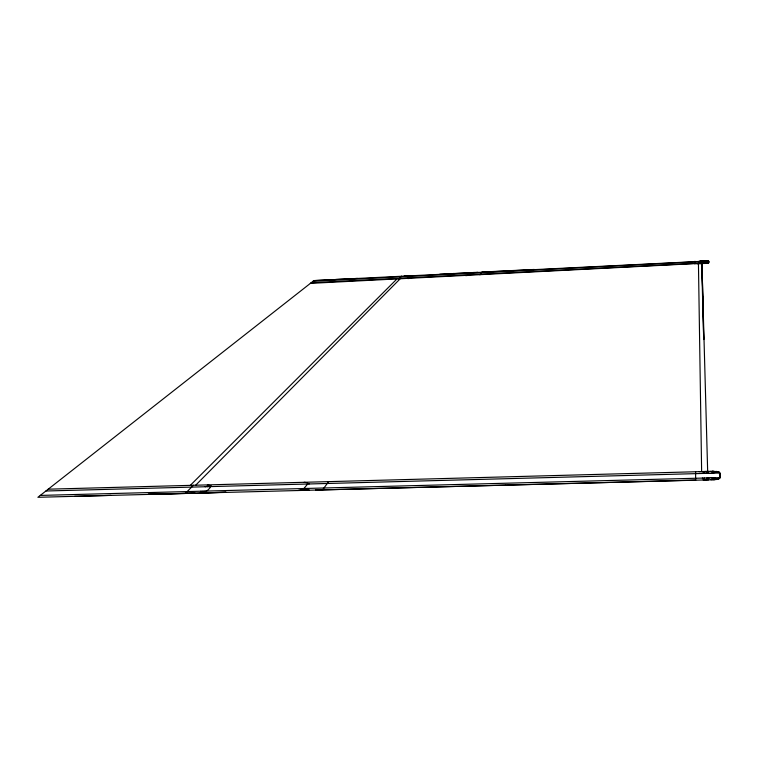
<?xml version="1.0" encoding="UTF-8"?>
<svg xmlns="http://www.w3.org/2000/svg" width="758" height="758" viewBox="0 0 758 758"><rect width="100%" height="100%" fill="white"/><g stroke="black" fill="none" stroke-linecap="round" stroke-linejoin="round"><path stroke-width="1.14" d="M410.334 276.291L409.036 276.357M720.005 477.616L720.062 476.839M410.069 275.704C414.967 275.012 409.566 279.399 407.387 278.48M706.551 260.724L708.503 260.97L708.815 262.173M599.332 482.704L505.51 485.139M704.618 478.023L704.476 478.734L702.353 478.08M709.005 477.9L708.834 478.62L706.854 477.957M304.214 482.287L307.246 482.742L307.663 484.011L303.314 489.213L297.79 490.53M700.079 263.111L698.791 263.178M505.093 485.148L413.271 487.536M702.562 262.988L701.34 263.045M207.36 486.693L207.664 486.02L205.191 486.75M207.692 484.893L210.999 485.935C207.929 492.728 200.538 493.534 194.095 493.231M719.939 474.527L720.015 476.062M716.31 479.53L719.418 478.592L720.1 477.616L719.854 473.001L719.086 472.082L715.94 471.334M412.873 487.546L322.974 489.876M322.586 489.886L328.621 481.633M479.947 274.822L481.965 272.065M708.787 261.671L708.531 261.197M706.674 263.358L708.607 262.912L708.758 261.178L313.13 281.209M195.668 485.215L400.129 278.849M185.303 493.458L193.442 485.272M398.784 278.916L401.541 276.139M190.305 485.357L396.889 279.01M307.634 488.417L306.895 489.118L305.73 488.465L303.314 489.213M110.943 495.381L74.635 496.329M335.614 279.522L313.935 280.583L37.9 497.286L714.045 479.719L719.702 478.345M203.059 491.156L202.035 491.857L200.87 491.212M408.875 277.798L407.577 277.864M710.881 473.238L715.486 472.414L710.729 471.343M708.607 262.912L310.382 283.369M209.208 486.636L210.999 485.935M706.731 473.352L708.654 472.594L708.863 473.295M702.268 473.466L704.353 472.717L704.523 473.409M703.661 261.444L706.285 261.084L703.595 260.828M411.433 276.234L412.343 275.969M700.695 263.699L702.041 263.452L699.283 263.727M701.302 261.557L702.514 261.501M698.762 261.69L700.051 261.624M696.934 263.888L698.81 263.793M189.68 493.344L194.91 493.079L148.094 494.292L184.924 493.467M308.089 490.265L309.255 490.104L303.787 490.246L307.72 490.274M705.736 479.937L708.645 479.861M708.398 471.41L698.999 471.666M711.023 479.805L715.741 478.44L711.042 477.853M700.638 260.979L702.268 260.894M703.68 263.557L706.371 263.026L703.708 262.922M712.757 479.757L719.276 478.355A6.064 1.923 -1.4 0 1 714.045 479.719M465.374 275.561C467.8 276.547 472.338 271.942 467.525 272.795M704.665 263.5L708.36 262.922A3.43 0.616 -2.9 0 1 705.395 263.462M406.089 275.912L404.128 276.007M439.716 274.244L468.558 272.785M482.192 272.046L534.229 269.46M313.878 280.621L708.503 260.97M311.197 282.734L708.834 262.666M335.889 279.465L357.463 278.413M702.846 297.079L701.927 263.642L707.669 471.429M473.703 272.482L477.872 272.311M406.733 275.874L409.377 275.779L408.553 275.779M408.733 275.77L411.073 275.694M48.218 489.185L713.704 471.268L719.399 472.31M45.897 491.004L719.854 473.001M40.278 495.419L720.1 477.616M599.749 482.694L695.636 480.06M322.681 489.753L315.707 489.933L322.188 489.895M453.094 273.524L454.118 273.515M701.396 263.623L702.344 263.623M699.236 261.093L701.974 261.093L701.33 260.989M470.093 272.662L474.12 272.501M185.435 493.325L189.329 493.354M406.525 275.884L407.093 275.903M705.537 471.485L707.896 471.978L702.259 471.571M469.903 273.051L470.832 273.231M307.843 483.339L309.179 483.974M204.906 491.108L205.399 491.771M719.901 473.759L719.759 473.001L719.569 475.304L719.456 473.011M701.681 263.651L703.708 339.546L702.846 297.136M698.45 263.812L701.633 471.59M694.972 261.264L694.982 263.992M695.607 471.751L695.636 480.202M708.105 479.302L703.235 479.861L708.105 479.302M225.969 492.264L201.675 492.899L225.969 492.264M708.266 260.979L704.561 260.78L708.266 260.979M718.972 472.319L712.435 471.296L718.972 472.319"/></g></svg>
